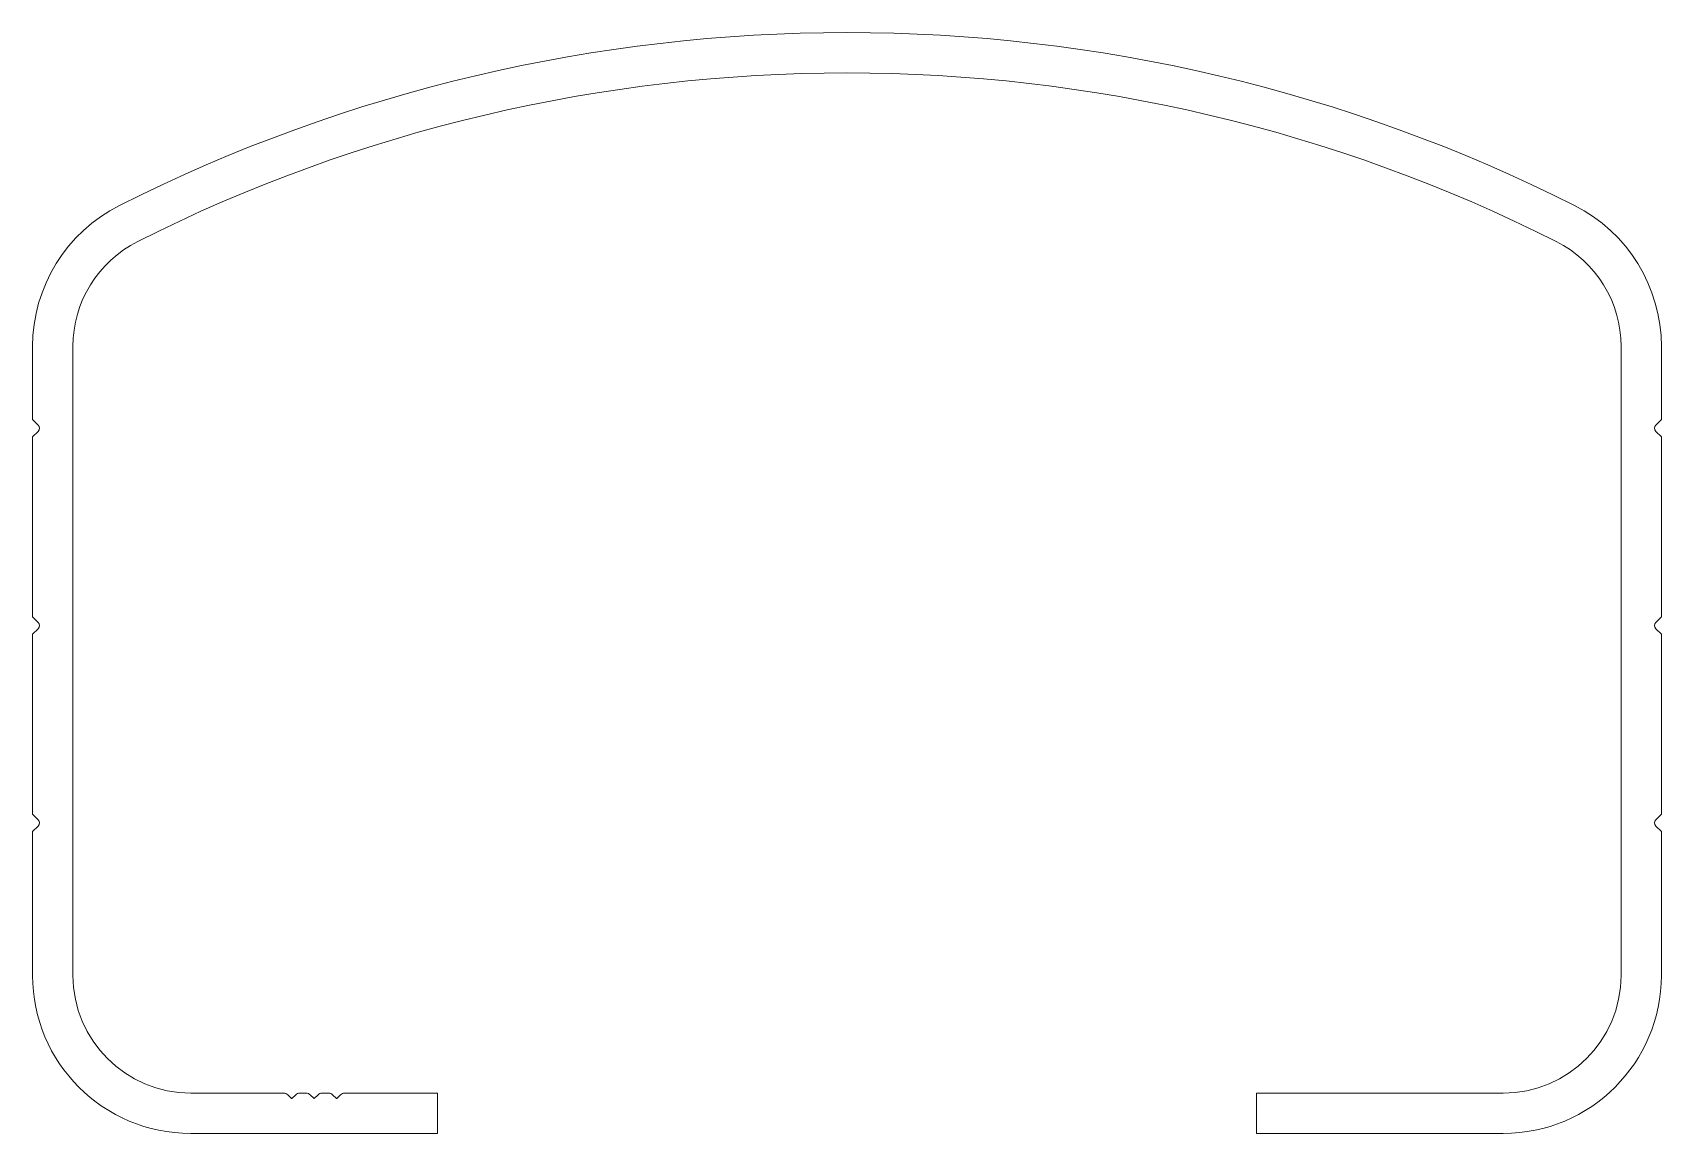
# Model space of a CAD drawing. Header units: inches. Extents: x -35.6 to 37, y 0.2 to 49.3.
import ezdxf

# ---------------------------------------------------------------- set-up
doc = ezdxf.new("R2010")
doc.units = ezdxf.units.IN
doc.header["$MEASUREMENT"] = 0

msp = doc.modelspace()

# ---------------------------------------------------------------- linework, layer by layer
at = {"color": 7, "linetype": 'Continuous', "lineweight": 15}
for p, q in [((-35.625, 35.314), (-35.625, 32.055)), ((-33.825, 7.267), (-33.825, 35.314)), ((35.175, 35.314), (35.175, 7.267)), ((36.975, 32.055), (36.975, 35.314)), ((-35.625, 32.055), (-35.378, 31.808)), ((36.729, 31.808), (36.975, 32.055)), ((-35.378, 31.526), (-35.625, 31.279)), ((-35.625, 31.279), (-35.625, 23.255)), ((36.975, 31.279), (36.729, 31.526)), ((36.975, 23.255), (36.975, 31.279)), ((-35.625, 23.255), (-35.378, 23.008)), ((36.729, 23.008), (36.975, 23.255)), ((-35.378, 22.726), (-35.625, 22.479)), ((36.975, 22.479), (36.729, 22.726)), ((-35.625, 22.479), (-35.625, 14.455)), ((36.975, 14.455), (36.975, 22.479)), ((-35.625, 14.455), (-35.378, 14.208)), ((-35.378, 13.926), (-35.625, 13.679)), ((36.729, 14.208), (36.975, 14.455)), ((36.975, 13.679), (36.729, 13.926)), ((-35.625, 13.679), (-35.625, 7.267)), ((36.975, 7.267), (36.975, 13.679)), ((-25.891, 2.017), (-28.575, 2.017)), ((-24.428, 2.017), (-25.891, 2.017)), ((-24.428, 2.017), (-24.428, 2.017)), ((-24.428, 2.017), (-24.428, 2.017)), ((-24.428, 2.017), (-24.428, 2.017)), ((-24.428, 2.017), (-24.428, 2.017)), ((-24.428, 2.017), (-24.428, 2.017)), ((-24.08, 1.773), (-24.251, 1.944)), ((-23.898, 1.944), (-24.069, 1.773)), ((-23.428, 2.017), (-23.721, 2.017)), ((-23.08, 1.773), (-23.251, 1.944)), ((-22.898, 1.944), (-23.069, 1.773)), ((-22.428, 2.017), (-22.721, 2.017)), ((-22.721, 2.017), (-22.428, 2.017)), ((-22.428, 2.017), (-22.721, 2.017)), ((-22.721, 2.017), (-22.428, 2.017)), ((-22.428, 2.017), (-22.721, 2.017)), ((-22.721, 2.017), (-22.721, 2.017)), ((-22.08, 1.773), (-22.251, 1.944)), ((-21.898, 1.944), (-22.069, 1.773)), ((-19.093, 2.017), (-21.721, 2.017)), ((-21.721, 2.017), (-21.721, 2.017)), ((-21.721, 2.017), (-21.721, 2.017)), ((-17.575, 2.017), (-19.093, 2.017)), ((-17.575, 0.217), (-17.575, 2.017)), ((29.925, 2.017), (18.925, 2.017)), ((18.925, 2.017), (18.925, 0.217)), ((-28.575, 0.217), (-17.575, 0.217)), ((18.925, 0.217), (29.925, 0.217))]:
    msp.add_line(p, q, dxfattribs=at)
for centre, radius, start, end in [((0.675, -22.733), 72.05, 63.25632, 116.74368), ((0.675, -22.733), 70.25, 63.25632, 116.74368), ((-28.575, 35.314), 7.05, 116.74368, 180), ((29.925, 35.314), 7.05, 360, 63.25632), ((-28.575, 35.314), 5.25, 116.74368, 180), ((29.925, 35.314), 5.25, 0, 63.25632), ((-35.52, 31.667), 0.2, 315, 45), ((36.871, 31.667), 0.2, 135, 225), ((-35.52, 22.867), 0.2, 315, 45), ((36.871, 22.867), 0.2, 135, 225), ((-35.52, 14.067), 0.2, 315, 45), ((36.871, 14.067), 0.2, 135, 225), ((-28.575, 7.267), 7.05, 180, 270), ((-28.575, 7.267), 5.25, 180, 270), ((29.925, 7.267), 7.05, 270, 0), ((29.925, 7.267), 5.25, 270, 360), ((-24.428, 1.767), 0.25, 45, 90), ((-24.075, 1.778), 0.008, 225, 315), ((-23.721, 1.767), 0.25, 90, 135), ((-23.428, 1.767), 0.25, 45, 90), ((-23.075, 1.778), 0.008, 225, 315), ((-22.721, 1.767), 0.25, 90, 135), ((-22.428, 1.767), 0.25, 45, 90), ((-22.075, 1.778), 0.008, 225, 315), ((-21.721, 1.767), 0.25, 90, 135)]:
    msp.add_arc(centre, radius, start, end, dxfattribs=at)

doc.saveas('drawing.dxf')
